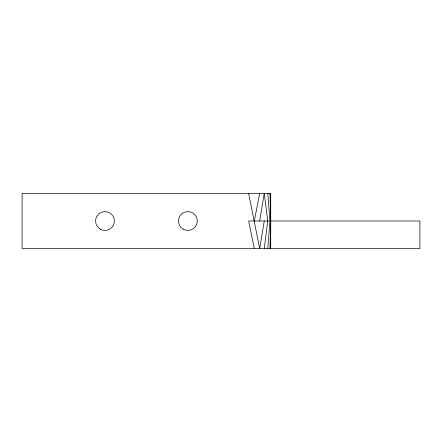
<?xml version="1.0" encoding="UTF-8"?>
<svg xmlns="http://www.w3.org/2000/svg" width="442" height="442" viewBox="0 0 442 442"><rect width="100%" height="100%" fill="white"/><g stroke="black" fill="none" stroke-linecap="round" stroke-linejoin="round"><path stroke-width="0.66" d="M270.283 209.547L270.725 193.375L22.1 193.375L22.1 248.625L419.9 248.625L419.9 221L248.625 221L254.343 248.625M269.974 248.625L270.725 221L269.974 193.375M267.764 248.625L269.974 221L267.764 193.375M264.25 248.625L267.764 221L264.25 193.375L259.675 221M264.25 221L259.675 248.625L248.625 193.375M254.343 221L259.675 193.375M270.725 193.375L270.725 248.625M100.279 229.133A9.393 9.393 0 0 0 114.367 221A9.393 9.393 0 0 0 100.279 212.867A9.393 9.393 0 0 0 100.279 229.133M183.154 229.133A9.393 9.393 0 0 0 197.243 221A9.393 9.393 0 0 0 183.154 212.867A9.393 9.393 0 0 0 183.154 229.133"/></g></svg>
